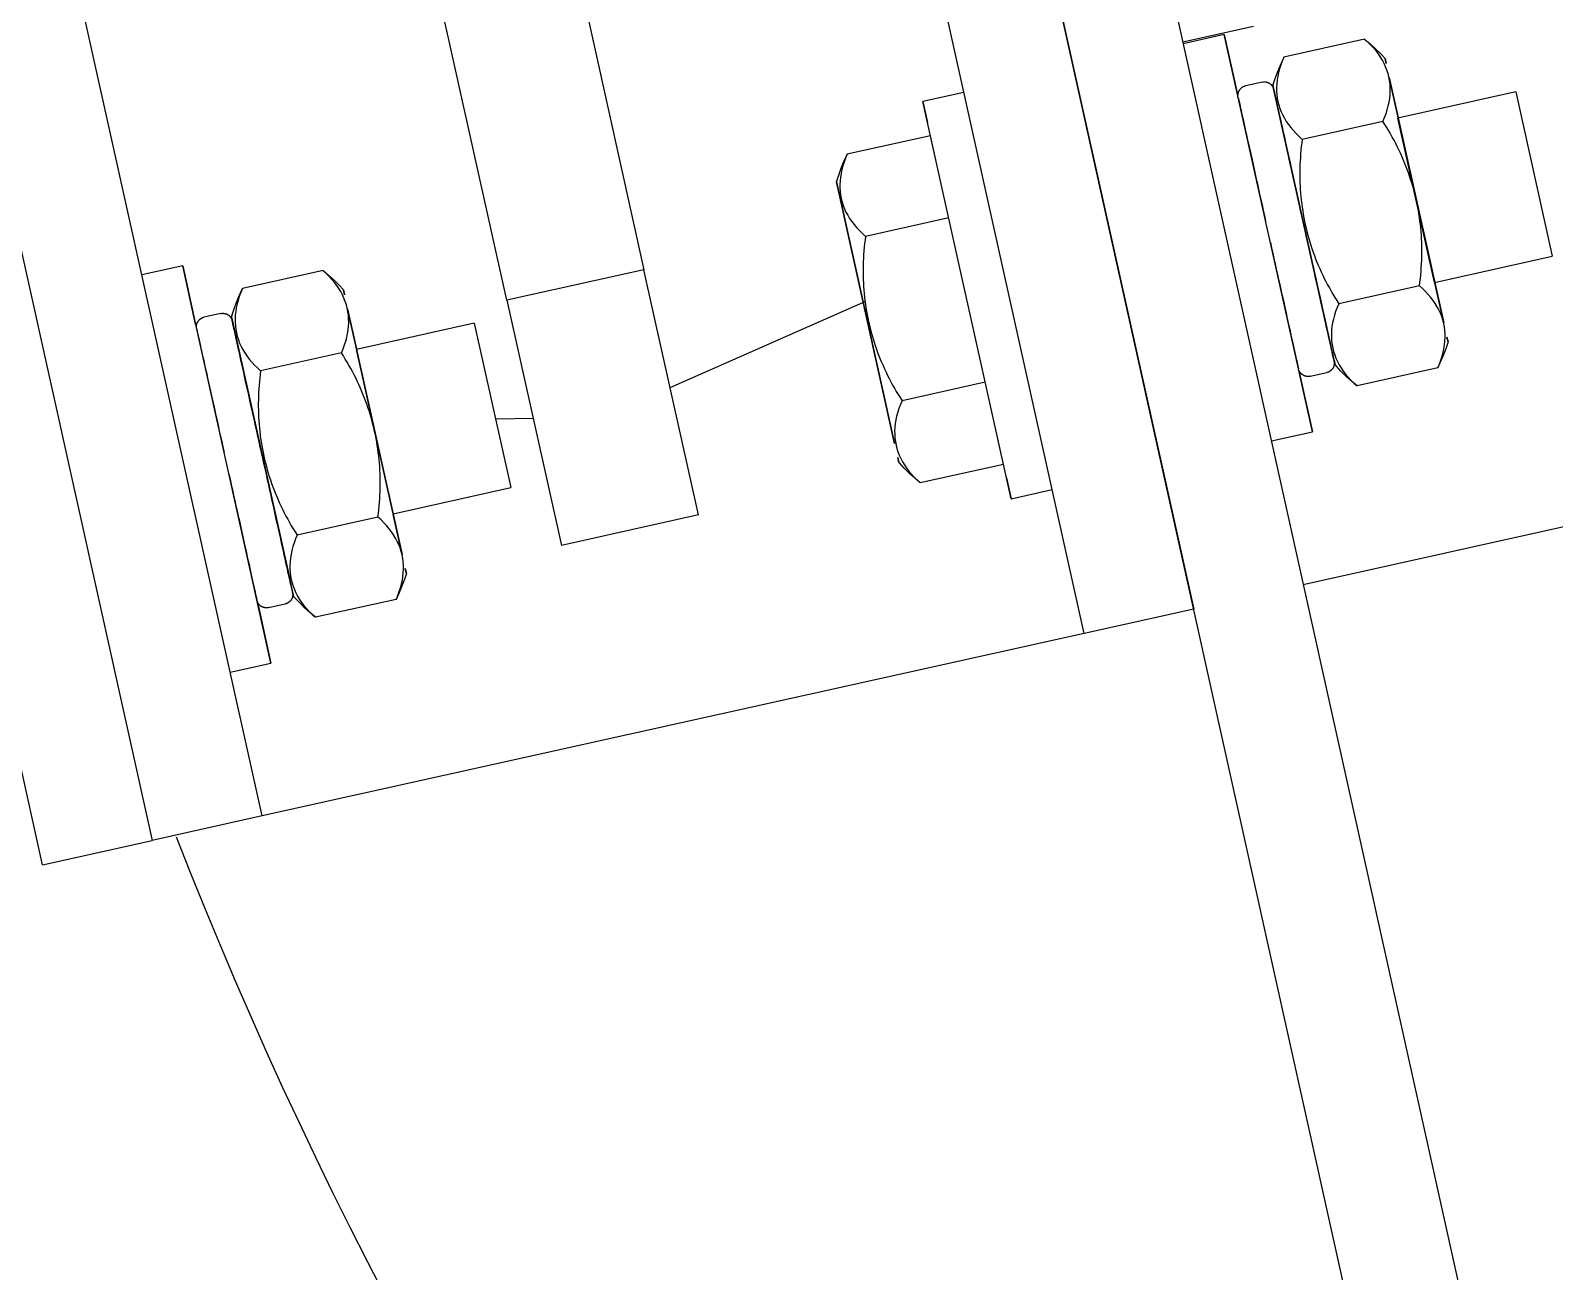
# Model space of a CAD drawing. Header units: millimetres. Extents: x -1534340 to 1713810, y -1348191 to 1114081.
# Drawn here: x 1300541 to 1300649.6, y -646958.4 to -646869.9 of the extents above; entities that cross this region are included whole.
import ezdxf

# ---------------------------------------------------------------- set-up
doc = ezdxf.new("R2010")
doc.units = ezdxf.units.MM
doc.header["$LTSCALE"] = 100
for name, color, linetype in [('ccu12-Manh', 8, 'Continuous'), ('KT-Kich thuoc', 9, 'Continuous'), ('SPE-MEP-Electric', 46, 'Continuous'), ('Xref_ST_MBDV Cot vach 30.7.2022$0$Xref_ST_MBDV Cot vach 30.7.2022|Xref_ST_MBDV Cot vach 30.7.2022|Xref_ST_MBDV Cot vach 30.7.2022|Xref_ST_MBDV Cot vach 30.7.2022|A-WALL-PATT', 251, 'Continuous')]:
    doc.layers.add(name, color=color, linetype=linetype)

# ---------------------------------------------------------------- blocks, each defined once
blk = doc.blocks.new('Xref_ST_MBDV Cot vach 30.7.2022$0$Tuong Vay01-flat-1')
at = {"layer": 'Xref_ST_MBDV Cot vach 30.7.2022$0$Xref_ST_MBDV Cot vach 30.7.2022|Xref_ST_MBDV Cot vach 30.7.2022|Xref_ST_MBDV Cot vach 30.7.2022|Xref_ST_MBDV Cot vach 30.7.2022|A-WALL-PATT'}
h = blk.add_hatch(dxfattribs=at)
h.set_pattern_fill('ACET-2D-VATLIEU04', color=256, scale=50, pattern_type=2)
h.set_pattern_definition([(50, (-11139561.84, -1407213.45), (-225.902474, 189.5546825), [37.5, -412.5]), (355, (-11139561.84, -1407213.45), (32.127212, 367.215716), [30, -330]), (100.4514, (-11139531.95, -1407216.06), (-341.231527, -62.944187), [31.870095, -350.571056]), (46.1842, (-11139561.84, -1407113.45), (-319.180497, 306.252097), [56.25, -618.75]), (96.6356, (-11139517.37, -1407120.34), (-516.995922, -60.144022), [47.805144, -525.8565]), (351.1842, (-11139561.84, -1407113.45), (84.740774, 546.39543), [45, -495]), (21, (-11139511.84, -1407138.45), (-105.680822, 275.3079534), [37.5, -412.5]), (326, (-11139511.84, -1407138.45), (206.128805, 305.59852), [30, -330]), (71.4514, (-11139486.97, -1407155.22), (-328.963765, 110.380101), [31.870095, -350.571056]), (37.5, (-11139561.84, -1407213.45), (-78.1345294, 101.8269012), [0, -326, 0, -335, 0, -331.25]), (7.5, (-11139561.84, -1407213.45), (-23.2793464, 176.824191), [0, -191, 0, -318.5, 0, -126.25]), (327.5, (-11139673.34, -1407213.45), (71.9444175, 112.9301145), [0, -125, 0, -390, 0, -517.5000003]), (317.5, (-11139723.34, -1407213.45), (158.0205496, 172.449169), [0, -162.5, 0, -259, 0, -367.5]), (45, (-11139561.84, -1407213.45), (-150.260191, 150.260191), []), (45, (-11139561.84, -1407152.2), (-150.260191, 150.260191), [])])
h.paths.add_polyline_path([(-82665.42, -118500.01), (-81837.42, -121132.03), (-80902.72, -123728.08), (-79862.88, -126283.84), (-78719.64, -128795.04), (-77474.9, -131257.52), (-76130.73, -133667.15), (-74689.38, -136019.95), (-73153.23, -138311.98), (-71524.86, -140539.43), (-69806.97, -142698.6), (-68002.42, -144785.88), (-66114.21, -146797.8), (-64145.5, -148731.01), (-62099.55, -150582.3), (-59979.78, -152348.57), (-57789.72, -154026.89), (-55533, -155614.47), (-53213.4, -157108.65), (-50834.77, -158506.95), (-48401.07, -159807.05), (-45916.36, -161006.78), (-43384.77, -162104.14), (-40810.51, -163097.3), (-38197.89, -163984.61), (-35551.23, -164764.6), (-32874.96, -165435.95), (-30173.53, -165997.57), (-27451.45, -166448.5), (-24701.85, -166789.32), (-4396.73, -168938.26), (36420.02, -167648.22), (41836.49, -160718.64), (12445.39, -24367.66), (8472.91, -9248.97), (-4718.71, -5521.4), (-10557.46, -9946.82), (-34021.19, -27848.25), (-39776.65, -32008.57), (-41248.86, -35293.77), (-45787.32, -38574.38), (-49368.49, -38942), (-57644.19, -44924.07), (-59844.65, -46601.45), (-61968.93, -48362.3), (-64019.6, -50208.35), (-65993.25, -52136.53), (-67886.59, -54143.62), (-69696.47, -56226.28), (-71419.87, -58381.05), (-73053.94, -60604.33), (-74595.93, -62892.43), (-76043.3, -65241.53), (-77393.62, -67647.73), (-78644.64, -70107.01), (-79794.3, -72615.29), (-80840.66, -75168.38), (-81782, -77762.03), (-82616.74, -80391.93), (-83343.48, -83053.69), (-83961.03, -85742.89), (-84468.35, -88455.04), (-84864.6, -91185.63), (-85149.11, -93930.12), (-85321.41, -96683.6), (-85381.3, -99529.51), (-85328.5, -102200.84), (-85163.21, -104955.39), (-84885.7, -107700.59), (-84496.43, -110432.19), (-83996.05, -113145.63), (-83385.37, -115836.4)], flags=16)
h.paths.add_polyline_path([(-83625.46, -118780.63), (-82785.21, -121451.59), (-81836.68, -124086.04), (-80781.46, -126679.6), (-79621.31, -129227.95), (-78358.15, -131726.85), (-76994.1, -134172.14), (-75531.43, -136559.73), (-73972.56, -138885.67), (-72320.1, -141146.07), (-70576.8, -143337.18), (-68745.55, -145455.33), (-66829.42, -147497.01), (-64831.58, -149458.82), (-62755.37, -151337.49), (-60604.25, -153129.89), (-58381.78, -154833.04), (-56091.69, -156444.1), (-53737.77, -157960.38), (-51323.96, -159379.37), (-48854.26, -160698.7), (-46332.79, -161916.18), (-43763.75, -163029.77), (-41151.42, -164037.62), (-38500.15, -164938.06), (-35814.34, -165729.58), (-33098.48, -166410.87), (-30357.09, -166980.79), (-27594.73, -167438.39), (-24815.99, -167782.83), (-4433.74, -169939.93), (36919.56, -168632.94), (42912.69, -160965.6), (13418.23, -24135.12), (9294.84, -8442.07), (-4925.94, -4423.69), (-11162.76, -9150.82), (-34617.48, -27045.38), (-40579.63, -31355.1), (-42051.84, -34640.3), (-46155.98, -37606.97), (-49737.15, -37974.59), (-58240.31, -44121.08), (-60467.12, -45818.54), (-62622.82, -47605.44), (-64703.82, -49478.79), (-66706.66, -51435.49), (-68628.01, -53472.27), (-70464.67, -55585.74), (-72213.56, -57772.38), (-73871.8, -60028.55), (-75436.6, -62350.49), (-76905.37, -64734.35), (-78275.67, -67176.14), (-79545.2, -69671.8), (-80711.86, -72217.17), (-81773.71, -74808.03), (-82728.97, -77440.05), (-83576.05, -80108.85), (-84313.55, -82809.98), (-84940.23, -85538.96), (-85455.06, -88291.23), (-85857.17, -91062.22), (-86145.89, -93847.3), (-86320.76, -96641.84), (-86381.51, -99528.87), (-86327.91, -102240.68), (-86160.19, -105035.66), (-85878.58, -107821.47), (-85483.55, -110593.48), (-84975.76, -113347.05), (-84356.06, -116077.62)])
blk = doc.blocks.new('A$C3D120D72')
for p, q in [((-462.44, 343.62), (-462.42, 2221.96)), ((-454.42, 2221.96), (-454.44, 343.62)), ((-533.43, 1247.79), (-462.43, 1247.79)), ((-454.43, 1247.79), (-446.43, 1247.79)), ((-454.43, 1147.79), (-454.43, 1247.79)), ((-446.43, 1247.79), (-386.43, 1247.79)), ((-446.43, 1247.79), (-446.43, 1147.79)), ((-386.43, 1247.79), (-378.4, 1247.79)), ((-386.43, 1247.79), (-386.43, 1147.79)), ((-378.4, 1147.79), (-378.4, 1247.79)), ((-370.4, 1247.79), (-378.4, 1247.79)), ((-370.4, 1247.79), (-370.4, 1147.79)), ((-462.43, 1237.29), (-465.43, 1237.29)), ((-465.43, 1233.04), (-465.43, 1237.29)), ((-465.43, 1237.29), (-465.43, 1208.29)), ((-462.43, 1237.29), (-465.43, 1237.29)), ((-465.43, 1233.04), (-465.43, 1237.29)), ((-465.43, 1237.29), (-465.43, 1233.04)), ((-443.43, 1237.29), (-446.43, 1237.29)), ((-443.43, 1237.29), (-446.43, 1237.29)), ((-443.43, 1235.77), (-443.43, 1237.29)), ((-443.43, 1237.29), (-443.43, 1208.29)), ((-443.43, 1235.77), (-443.43, 1237.29)), ((-443.43, 1237.29), (-443.43, 1235.77)), ((-386.43, 1237.29), (-389.4, 1237.29)), ((-389.4, 1233.04), (-389.4, 1237.29)), ((-389.4, 1237.29), (-389.4, 1208.29)), ((-386.43, 1237.29), (-389.4, 1237.29)), ((-389.4, 1233.04), (-389.4, 1237.29)), ((-389.4, 1237.29), (-389.4, 1233.04)), ((-475.13, 1234.79), (-469.24, 1234.79)), ((-443.43, 1234.79), (-437.36, 1234.79)), ((-443.43, 1234.79), (-443.43, 1233.04)), ((-399.1, 1234.79), (-393.2, 1234.79)), ((-476.25, 1233.14), (-475.98, 1233.58)), ((-476.25, 1232.79), (-476.25, 1233.14)), ((-476.25, 1233.14), (-476.25, 1232.79)), ((-476.25, 1232.79), (-476.25, 1233.14)), ((-476.25, 1233.14), (-476.25, 1232.79)), ((-468.09, 1233.08), (-468.04, 1233)), ((-468.04, 1233), (-468.04, 1232.65)), ((-468.04, 1232.65), (-468.04, 1233)), ((-468.04, 1233), (-468.04, 1232.65)), ((-468.04, 1232.65), (-468.04, 1233)), ((-466.13, 1233.39), (-467.35, 1233.39)), ((-436.21, 1233.08), (-436.18, 1233.03)), ((-436.18, 1233.03), (-436.18, 1232.68)), ((-436.18, 1232.68), (-436.18, 1233.03)), ((-436.18, 1233.03), (-436.18, 1232.68)), ((-436.18, 1232.68), (-436.18, 1233.03)), ((-421.43, 1233.59), (-411.43, 1233.59)), ((-421.43, 1233.59), (-421.43, 1215.69)), ((-411.43, 1215.69), (-411.43, 1233.59)), ((-400.21, 1233.14), (-399.95, 1233.58)), ((-400.21, 1232.79), (-400.21, 1233.14)), ((-400.21, 1233.14), (-400.21, 1232.79)), ((-400.21, 1232.79), (-400.21, 1233.14)), ((-400.21, 1233.14), (-400.21, 1232.79)), ((-392.05, 1233.08), (-392.01, 1233)), ((-392.01, 1233), (-392.01, 1232.65)), ((-392.01, 1232.65), (-392.01, 1233)), ((-392.01, 1233), (-392.01, 1232.65)), ((-392.01, 1232.65), (-392.01, 1233)), ((-390.09, 1233.39), (-391.31, 1233.39)), ((-476.25, 1213.83), (-476.25, 1231.75)), ((-476.25, 1231.75), (-476.25, 1228.85)), ((-476.25, 1228.85), (-476.25, 1231.75)), ((-476.25, 1231.75), (-476.25, 1228.85)), ((-468.04, 1231.63), (-468.04, 1212.58)), ((-468.04, 1212.58), (-468.04, 1231.63)), ((-468.04, 1231.63), (-468.04, 1212.58)), ((-468.04, 1212.58), (-468.04, 1231.63)), ((-436.18, 1231.66), (-436.18, 1212.55)), ((-436.18, 1212.55), (-436.18, 1231.66)), ((-436.18, 1231.66), (-436.18, 1212.55)), ((-436.18, 1212.55), (-436.18, 1231.66)), ((-400.21, 1213.83), (-400.21, 1231.75)), ((-400.21, 1231.75), (-400.21, 1228.84)), ((-400.21, 1228.84), (-400.21, 1231.75)), ((-400.21, 1231.75), (-400.21, 1228.84)), ((-392.01, 1231.63), (-392.01, 1212.58)), ((-392.01, 1212.58), (-392.01, 1231.63)), ((-392.01, 1231.63), (-392.01, 1212.58)), ((-392.01, 1212.58), (-392.01, 1231.63)), ((-476.23, 1228.79), (-484.83, 1228.79)), ((-484.83, 1216.79), (-484.83, 1228.79)), ((-476.23, 1228.79), (-476.23, 1216.79)), ((-475.13, 1228.79), (-469.24, 1228.79)), ((-443.43, 1228.79), (-437.36, 1228.79)), ((-400.2, 1228.79), (-408.8, 1228.79)), ((-408.8, 1216.79), (-408.8, 1228.79)), ((-400.2, 1228.79), (-400.2, 1216.79)), ((-399.1, 1228.79), (-393.2, 1228.79)), ((-421.43, 1224.29), (-436.38, 1221.3)), ((-408.8, 1223.76), (-411.43, 1224.29)), ((-484.83, 1216.79), (-476.23, 1216.79)), ((-476.25, 1216.74), (-476.25, 1213.83)), ((-476.25, 1213.83), (-476.25, 1216.74)), ((-476.25, 1216.74), (-476.25, 1213.83)), ((-475.13, 1216.79), (-469.24, 1216.79)), ((-443.43, 1216.79), (-437.36, 1216.79)), ((-408.8, 1216.79), (-400.2, 1216.79)), ((-400.21, 1216.74), (-400.21, 1213.83)), ((-400.21, 1213.83), (-400.21, 1216.74)), ((-400.21, 1216.74), (-400.21, 1213.83)), ((-399.1, 1216.79), (-393.2, 1216.79)), ((-421.43, 1215.69), (-411.43, 1215.69)), ((-421.43, 1179.89), (-421.43, 1215.69)), ((-411.43, 1215.69), (-411.43, 1179.89)), ((-476.25, 1212.44), (-476.25, 1212.8)), ((-476.25, 1212.8), (-476.25, 1212.44)), ((-476.25, 1212.44), (-476.25, 1212.8)), ((-476.25, 1212.8), (-476.25, 1212.44)), ((-468.04, 1212.58), (-468.3, 1212.14)), ((-467.35, 1212.19), (-466.13, 1212.19)), ((-465.43, 1208.29), (-465.43, 1212.54)), ((-465.43, 1208.29), (-465.43, 1212.54)), ((-465.43, 1212.54), (-465.43, 1208.29)), ((-443.43, 1212.54), (-443.43, 1210.79)), ((-436.18, 1212.55), (-436.44, 1212.11)), ((-400.21, 1212.44), (-400.21, 1212.8)), ((-400.21, 1212.8), (-400.21, 1212.44)), ((-400.21, 1212.44), (-400.21, 1212.8)), ((-400.21, 1212.8), (-400.21, 1212.44)), ((-392.01, 1212.58), (-392.27, 1212.14)), ((-391.31, 1212.19), (-390.09, 1212.19)), ((-389.4, 1208.29), (-389.4, 1212.54)), ((-389.4, 1208.29), (-389.4, 1212.54)), ((-389.4, 1212.54), (-389.4, 1208.29)), ((-475.13, 1210.79), (-469.24, 1210.79)), ((-443.43, 1210.79), (-437.36, 1210.79)), ((-399.1, 1210.79), (-393.2, 1210.79)), ((-443.43, 1208.29), (-443.43, 1209.82)), ((-443.43, 1208.29), (-443.43, 1209.82)), ((-443.43, 1209.82), (-443.43, 1208.29)), ((-467.6, 1208.18), (-462.43, 1208.18)), ((-465.43, 1208.29), (-462.43, 1208.29)), ((-465.43, 1208.29), (-462.43, 1208.29)), ((-446.43, 1208.29), (-443.43, 1208.29)), ((-446.43, 1208.29), (-443.43, 1208.29)), ((-389.4, 1208.29), (-386.43, 1208.29)), ((-389.4, 1208.29), (-386.43, 1208.29))]:
    blk.add_line(p, q)
at = {"flags": 128}
for points in [[(-476.25, 1233.14), (-475.98, 1233.58), (-475.7, 1234.01), (-475.4, 1234.43), (-475.13, 1234.79)], [(-469.24, 1234.79), (-468.92, 1234.38), (-468.63, 1233.96), (-468.35, 1233.52), (-468.09, 1233.08), (-468.04, 1233)], [(-437.36, 1234.79), (-437.05, 1234.38), (-436.75, 1233.96), (-436.47, 1233.52), (-436.21, 1233.08), (-436.18, 1233.03)], [(-400.21, 1233.14), (-399.95, 1233.58), (-399.67, 1234.01), (-399.37, 1234.43), (-399.1, 1234.79)], [(-393.2, 1234.79), (-392.89, 1234.38), (-392.59, 1233.96), (-392.32, 1233.52), (-392.05, 1233.08), (-392.01, 1233)], [(-468.03, 1232.71), (-468.03, 1232.74), (-468.03, 1232.76), (-468.02, 1232.79), (-468.02, 1232.82), (-468.02, 1232.84), (-468.01, 1232.87), (-468, 1232.9), (-467.99, 1232.92), (-467.99, 1232.95), (-467.98, 1232.97), (-467.96, 1233), (-467.95, 1233.02), (-467.94, 1233.05), (-467.93, 1233.07), (-467.91, 1233.09), (-467.89, 1233.12), (-467.88, 1233.14), (-467.86, 1233.16), (-467.84, 1233.18), (-467.82, 1233.2), (-467.8, 1233.22), (-467.78, 1233.23), (-467.76, 1233.25), (-467.74, 1233.27), (-467.72, 1233.28), (-467.69, 1233.3), (-467.67, 1233.31), (-467.64, 1233.32), (-467.62, 1233.33), (-467.59, 1233.34), (-467.57, 1233.35), (-467.54, 1233.36), (-467.52, 1233.37), (-467.49, 1233.38), (-467.46, 1233.38), (-467.44, 1233.39), (-467.41, 1233.39), (-467.38, 1233.39), (-467.35, 1233.39), (-467.35, 1233.39)], [(-468.03, 1224.66), (-468.03, 1225.04), (-468.03, 1225.43), (-468.03, 1225.81), (-468.03, 1226.18), (-468.03, 1226.55), (-468.03, 1226.92), (-468.03, 1227.28), (-468.03, 1227.63), (-468.03, 1227.97), (-468.03, 1228.3), (-468.03, 1228.63), (-468.03, 1228.94), (-468.03, 1229.25), (-468.03, 1229.55), (-468.03, 1229.83), (-468.03, 1230.1), (-468.03, 1230.37), (-468.03, 1230.62), (-468.03, 1230.85), (-468.03, 1231.08), (-468.03, 1231.29), (-468.03, 1231.49), (-468.03, 1231.67), (-468.03, 1231.84), (-468.03, 1232), (-468.03, 1232.14), (-468.03, 1232.26), (-468.03, 1232.37), (-468.03, 1232.47), (-468.03, 1232.55), (-468.03, 1232.61), (-468.03, 1232.66), (-468.03, 1232.69), (-468.03, 1232.71)], [(-468.03, 1232.71), (-468.03, 1232.7), (-468.03, 1232.68), (-468.03, 1232.64), (-468.03, 1232.58), (-468.03, 1232.51), (-468.03, 1232.42), (-468.03, 1232.32), (-468.03, 1232.21), (-468.03, 1232.07), (-468.03, 1231.93), (-468.03, 1231.76), (-468.03, 1231.59), (-468.03, 1231.4), (-468.03, 1231.19), (-468.03, 1230.98), (-468.03, 1230.75), (-468.03, 1230.5), (-468.03, 1230.25), (-468.03, 1229.98), (-468.03, 1229.7), (-468.03, 1229.41), (-468.03, 1229.11), (-468.03, 1228.8), (-468.03, 1228.48), (-468.03, 1228.15), (-468.03, 1227.81), (-468.03, 1227.47), (-468.03, 1227.11), (-468.03, 1226.75), (-468.03, 1226.39), (-468.03, 1226.01), (-468.03, 1225.63), (-468.03, 1225.25), (-468.03, 1224.87), (-468.03, 1224.48), (-468.03, 1224.08), (-468.03, 1223.69), (-468.03, 1223.29), (-468.03, 1222.9), (-468.03, 1222.5), (-468.03, 1222.11), (-468.03, 1221.71), (-468.03, 1221.32), (-468.03, 1220.93), (-468.03, 1220.54), (-468.03, 1220.15), (-468.03, 1219.77), (-468.03, 1219.4), (-468.03, 1219.03), (-468.03, 1218.66), (-468.03, 1218.31), (-468.03, 1217.96), (-468.03, 1217.61), (-468.03, 1217.28), (-468.03, 1216.95), (-468.03, 1216.64), (-468.03, 1216.33), (-468.03, 1216.04), (-468.03, 1215.75), (-468.03, 1215.48), (-468.03, 1215.22), (-468.03, 1214.97), (-468.03, 1214.73), (-468.03, 1214.5), (-468.03, 1214.29), (-468.03, 1214.1), (-468.03, 1213.91), (-468.03, 1213.74), (-468.03, 1213.59), (-468.03, 1213.45), (-468.03, 1213.32), (-468.03, 1213.21), (-468.03, 1213.12), (-468.03, 1213.04), (-468.03, 1212.97), (-468.03, 1212.92), (-468.03, 1212.89), (-468.03, 1212.88)], [(-468.02, 1232.79), (-468.02, 1232.82), (-468.02, 1232.84), (-468.01, 1232.87), (-468, 1232.9), (-467.99, 1232.92), (-467.99, 1232.95), (-467.98, 1232.97), (-467.96, 1233), (-467.95, 1233.02), (-467.94, 1233.05), (-467.93, 1233.07), (-467.91, 1233.09), (-467.89, 1233.12), (-467.88, 1233.14), (-467.86, 1233.16), (-467.84, 1233.18), (-467.82, 1233.2), (-467.8, 1233.22), (-467.78, 1233.23), (-467.76, 1233.25), (-467.74, 1233.27), (-467.72, 1233.28), (-467.69, 1233.3), (-467.67, 1233.31), (-467.64, 1233.32), (-467.62, 1233.33), (-467.59, 1233.34), (-467.57, 1233.35), (-467.54, 1233.36), (-467.52, 1233.37), (-467.49, 1233.38), (-467.46, 1233.38), (-467.44, 1233.39), (-467.41, 1233.39)], [(-466.13, 1233.39), (-466.1, 1233.39), (-466.07, 1233.39), (-466.04, 1233.39), (-466.02, 1233.38), (-465.99, 1233.38), (-465.96, 1233.37), (-465.93, 1233.36), (-465.91, 1233.36), (-465.88, 1233.35), (-465.86, 1233.34), (-465.83, 1233.32), (-465.81, 1233.31), (-465.78, 1233.3), (-465.76, 1233.28), (-465.73, 1233.27), (-465.71, 1233.25), (-465.69, 1233.24), (-465.67, 1233.22), (-465.65, 1233.2), (-465.63, 1233.18), (-465.61, 1233.16), (-465.59, 1233.14), (-465.57, 1233.12), (-465.56, 1233.09), (-465.54, 1233.07), (-465.53, 1233.05), (-465.51, 1233.02), (-465.5, 1233), (-465.49, 1232.97), (-465.48, 1232.95), (-465.47, 1232.92), (-465.46, 1232.89), (-465.45, 1232.87), (-465.44, 1232.84), (-465.44, 1232.81), (-465.44, 1232.78), (-465.43, 1232.76), (-465.43, 1232.73), (-465.43, 1232.7)], [(-465.88, 1233.35), (-465.86, 1233.34), (-465.83, 1233.32), (-465.81, 1233.31), (-465.78, 1233.3), (-465.76, 1233.28), (-465.73, 1233.27), (-465.71, 1233.25), (-465.69, 1233.24), (-465.67, 1233.22), (-465.65, 1233.2), (-465.63, 1233.18), (-465.61, 1233.16), (-465.59, 1233.14), (-465.57, 1233.12), (-465.56, 1233.09), (-465.54, 1233.07), (-465.53, 1233.05), (-465.51, 1233.02), (-465.5, 1233), (-465.49, 1232.97)], [(-465.43, 1223.48), (-465.43, 1223.87), (-465.43, 1224.26), (-465.43, 1224.65), (-465.43, 1225.04), (-465.43, 1225.42), (-465.43, 1225.8), (-465.43, 1226.18), (-465.43, 1226.55), (-465.43, 1226.91), (-465.43, 1227.27), (-465.43, 1227.62), (-465.43, 1227.96), (-465.43, 1228.29), (-465.43, 1228.62), (-465.43, 1228.93), (-465.43, 1229.24), (-465.43, 1229.53), (-465.43, 1229.82), (-465.43, 1230.09), (-465.43, 1230.35), (-465.43, 1230.6), (-465.43, 1230.84), (-465.43, 1231.07), (-465.43, 1231.28), (-465.43, 1231.47), (-465.43, 1231.66), (-465.43, 1231.83), (-465.43, 1231.98), (-465.43, 1232.12), (-465.43, 1232.25), (-465.43, 1232.36), (-465.43, 1232.45), (-465.43, 1232.53), (-465.43, 1232.59), (-465.43, 1232.64), (-465.43, 1232.67), (-465.43, 1232.69)], [(-392, 1232.71), (-392, 1232.74), (-391.99, 1232.76), (-391.99, 1232.79), (-391.99, 1232.82), (-391.98, 1232.84), (-391.98, 1232.87), (-391.97, 1232.9), (-391.96, 1232.92), (-391.95, 1232.95), (-391.94, 1232.97), (-391.93, 1233), (-391.92, 1233.02), (-391.91, 1233.05), (-391.89, 1233.07), (-391.88, 1233.09), (-391.86, 1233.12), (-391.84, 1233.14), (-391.83, 1233.16), (-391.81, 1233.18), (-391.79, 1233.2), (-391.77, 1233.22), (-391.75, 1233.23), (-391.73, 1233.25), (-391.71, 1233.27), (-391.68, 1233.28), (-391.66, 1233.3), (-391.64, 1233.31), (-391.61, 1233.32), (-391.59, 1233.33), (-391.56, 1233.34), (-391.54, 1233.35), (-391.51, 1233.36), (-391.48, 1233.37), (-391.46, 1233.38), (-391.43, 1233.38), (-391.4, 1233.38), (-391.38, 1233.39), (-391.35, 1233.39), (-391.32, 1233.39), (-391.31, 1233.39)], [(-392, 1224.66), (-392, 1225.04), (-392, 1225.43), (-392, 1225.81), (-392, 1226.18), (-392, 1226.55), (-392, 1226.92), (-392, 1227.28), (-392, 1227.63), (-392, 1227.97), (-392, 1228.3), (-392, 1228.63), (-392, 1228.94), (-392, 1229.25), (-392, 1229.55), (-392, 1229.83), (-392, 1230.1), (-392, 1230.37), (-392, 1230.62), (-392, 1230.85), (-392, 1231.08), (-392, 1231.29), (-392, 1231.49), (-392, 1231.67), (-392, 1231.84), (-392, 1232), (-392, 1232.14), (-392, 1232.26), (-392, 1232.37), (-392, 1232.47), (-392, 1232.55), (-392, 1232.61), (-392, 1232.66), (-392, 1232.69), (-392, 1232.71)], [(-392, 1232.71), (-392, 1232.7), (-392, 1232.68), (-392, 1232.64), (-392, 1232.58), (-392, 1232.51), (-392, 1232.42), (-392, 1232.32), (-392, 1232.21), (-392, 1232.07), (-392, 1231.93), (-392, 1231.76), (-392, 1231.59), (-392, 1231.4), (-392, 1231.19), (-392, 1230.98), (-392, 1230.75), (-392, 1230.5), (-392, 1230.25), (-392, 1229.98), (-392, 1229.7), (-392, 1229.41), (-392, 1229.11), (-392, 1228.8), (-392, 1228.48), (-392, 1228.15), (-392, 1227.81), (-392, 1227.47), (-392, 1227.11), (-392, 1226.75), (-392, 1226.38), (-392, 1226.01), (-392, 1225.63), (-392, 1225.25), (-392, 1224.87), (-392, 1224.48), (-392, 1224.08), (-392, 1223.69), (-392, 1223.29), (-392, 1222.9), (-392, 1222.5), (-392, 1222.1), (-392, 1221.71), (-392, 1221.32), (-392, 1220.93), (-392, 1220.54), (-392, 1220.15), (-392, 1219.77), (-392, 1219.4), (-392, 1219.03), (-392, 1218.66), (-392, 1218.31), (-392, 1217.96), (-392, 1217.61), (-392, 1217.28), (-392, 1216.95), (-392, 1216.64), (-392, 1216.33), (-392, 1216.04), (-392, 1215.75), (-392, 1215.48), (-392, 1215.22), (-392, 1214.97), (-392, 1214.73), (-392, 1214.5), (-392, 1214.29), (-392, 1214.09), (-392, 1213.91), (-392, 1213.74), (-392, 1213.59), (-392, 1213.45), (-392, 1213.32), (-392, 1213.21), (-392, 1213.12), (-392, 1213.04), (-392, 1212.97), (-392, 1212.92), (-392, 1212.89), (-392, 1212.88)], [(-391.99, 1232.79), (-391.99, 1232.82), (-391.98, 1232.84), (-391.98, 1232.87), (-391.97, 1232.9), (-391.96, 1232.92), (-391.95, 1232.95), (-391.94, 1232.97), (-391.93, 1233), (-391.92, 1233.02), (-391.91, 1233.05), (-391.89, 1233.07), (-391.88, 1233.09), (-391.86, 1233.12), (-391.84, 1233.14), (-391.83, 1233.16), (-391.81, 1233.18), (-391.79, 1233.2), (-391.77, 1233.22), (-391.75, 1233.23), (-391.73, 1233.25), (-391.71, 1233.27), (-391.68, 1233.28), (-391.66, 1233.3), (-391.64, 1233.31), (-391.61, 1233.32), (-391.59, 1233.33), (-391.56, 1233.34), (-391.54, 1233.35), (-391.51, 1233.36), (-391.48, 1233.37), (-391.46, 1233.38), (-391.43, 1233.38), (-391.4, 1233.38), (-391.38, 1233.39)], [(-390.09, 1233.39), (-390.07, 1233.39), (-390.04, 1233.39), (-390.01, 1233.39), (-389.98, 1233.38), (-389.96, 1233.38), (-389.93, 1233.37), (-389.9, 1233.36), (-389.87, 1233.36), (-389.85, 1233.35), (-389.82, 1233.34), (-389.8, 1233.32), (-389.77, 1233.31), (-389.75, 1233.3), (-389.72, 1233.28), (-389.7, 1233.27), (-389.68, 1233.25), (-389.66, 1233.24), (-389.63, 1233.22), (-389.61, 1233.2), (-389.59, 1233.18), (-389.57, 1233.16), (-389.56, 1233.14), (-389.54, 1233.12), (-389.52, 1233.09), (-389.51, 1233.07), (-389.49, 1233.05), (-389.48, 1233.02), (-389.47, 1233), (-389.45, 1232.97), (-389.44, 1232.95), (-389.43, 1232.92), (-389.43, 1232.89), (-389.42, 1232.87), (-389.41, 1232.84), (-389.41, 1232.81), (-389.4, 1232.78), (-389.4, 1232.76), (-389.4, 1232.73), (-389.4, 1232.7)], [(-389.85, 1233.35), (-389.82, 1233.34), (-389.8, 1233.32), (-389.77, 1233.31), (-389.75, 1233.3), (-389.72, 1233.28), (-389.7, 1233.27), (-389.68, 1233.25), (-389.66, 1233.24), (-389.63, 1233.22), (-389.61, 1233.2), (-389.59, 1233.18), (-389.57, 1233.16), (-389.56, 1233.14), (-389.54, 1233.12), (-389.52, 1233.09), (-389.51, 1233.07), (-389.49, 1233.05), (-389.48, 1233.02), (-389.47, 1233), (-389.45, 1232.97)], [(-389.4, 1223.48), (-389.4, 1223.87), (-389.4, 1224.26), (-389.4, 1224.65), (-389.4, 1225.04), (-389.4, 1225.42), (-389.4, 1225.8), (-389.4, 1226.18), (-389.4, 1226.55), (-389.4, 1226.91), (-389.4, 1227.27), (-389.4, 1227.62), (-389.4, 1227.96), (-389.4, 1228.29), (-389.4, 1228.62), (-389.4, 1228.93), (-389.4, 1229.24), (-389.4, 1229.53), (-389.4, 1229.82), (-389.4, 1230.09), (-389.4, 1230.35), (-389.4, 1230.6), (-389.4, 1230.84), (-389.4, 1231.06), (-389.4, 1231.28), (-389.4, 1231.47), (-389.4, 1231.66), (-389.4, 1231.83), (-389.4, 1231.98), (-389.4, 1232.12), (-389.4, 1232.25), (-389.4, 1232.36), (-389.4, 1232.45), (-389.4, 1232.53), (-389.4, 1232.59), (-389.4, 1232.64), (-389.4, 1232.67), (-389.4, 1232.69)], [(-468.03, 1231.76), (-468.03, 1231.59), (-468.03, 1231.4), (-468.03, 1231.19), (-468.03, 1230.98), (-468.03, 1230.75), (-468.03, 1230.5), (-468.03, 1230.25), (-468.03, 1229.98), (-468.03, 1229.7), (-468.03, 1229.41), (-468.03, 1229.11), (-468.03, 1228.8), (-468.03, 1228.48), (-468.03, 1228.15), (-468.03, 1227.81), (-468.03, 1227.47), (-468.03, 1227.11), (-468.03, 1226.75), (-468.03, 1226.39), (-468.03, 1226.01), (-468.03, 1225.63), (-468.03, 1225.25), (-468.03, 1224.87)], [(-468.03, 1224.66), (-468.03, 1225.04), (-468.03, 1225.43), (-468.03, 1225.81), (-468.03, 1226.18), (-468.03, 1226.55), (-468.03, 1226.92), (-468.03, 1227.28), (-468.03, 1227.63), (-468.03, 1227.97), (-468.03, 1228.3), (-468.03, 1228.63), (-468.03, 1228.94), (-468.03, 1229.25), (-468.03, 1229.55), (-468.03, 1229.83), (-468.03, 1230.1), (-468.03, 1230.37), (-468.03, 1230.62), (-468.03, 1230.85), (-468.03, 1231.08), (-468.03, 1231.29), (-468.03, 1231.49), (-468.03, 1231.67)], [(-392, 1231.76), (-392, 1231.59), (-392, 1231.4), (-392, 1231.19), (-392, 1230.98), (-392, 1230.75), (-392, 1230.5), (-392, 1230.25), (-392, 1229.98), (-392, 1229.7), (-392, 1229.41), (-392, 1229.11), (-392, 1228.8), (-392, 1228.48), (-392, 1228.15), (-392, 1227.81), (-392, 1227.47), (-392, 1227.11), (-392, 1226.75), (-392, 1226.38), (-392, 1226.01), (-392, 1225.63), (-392, 1225.25), (-392, 1224.87)], [(-392, 1224.66), (-392, 1225.04), (-392, 1225.43), (-392, 1225.81), (-392, 1226.18), (-392, 1226.55), (-392, 1226.92), (-392, 1227.28), (-392, 1227.63), (-392, 1227.97), (-392, 1228.3), (-392, 1228.63), (-392, 1228.94), (-392, 1229.25), (-392, 1229.55), (-392, 1229.83), (-392, 1230.1), (-392, 1230.37), (-392, 1230.62), (-392, 1230.85), (-392, 1231.08), (-392, 1231.29), (-392, 1231.49), (-392, 1231.67)], [(-465.43, 1212.9), (-465.43, 1212.92), (-465.43, 1212.96), (-465.43, 1213.02), (-465.43, 1213.09), (-465.43, 1213.17), (-465.43, 1213.28), (-465.43, 1213.39), (-465.43, 1213.52), (-465.43, 1213.67), (-465.43, 1213.83), (-465.43, 1214.01), (-465.43, 1214.2), (-465.43, 1214.4), (-465.43, 1214.62), (-465.43, 1214.85), (-465.43, 1215.09), (-465.43, 1215.35), (-465.43, 1215.61), (-465.43, 1215.89), (-465.43, 1216.18), (-465.43, 1216.48), (-465.43, 1216.79), (-465.43, 1217.11), (-465.43, 1217.44), (-465.43, 1217.78), (-465.43, 1218.12), (-465.43, 1218.48), (-465.43, 1218.84), (-465.43, 1219.2), (-465.43, 1219.58), (-465.43, 1219.95), (-465.43, 1220.33), (-465.43, 1220.72), (-465.43, 1221.11), (-465.43, 1221.5), (-465.43, 1221.89)], [(-389.4, 1212.9), (-389.4, 1212.92), (-389.4, 1212.96), (-389.4, 1213.02), (-389.4, 1213.09), (-389.4, 1213.17), (-389.4, 1213.27), (-389.4, 1213.39), (-389.4, 1213.52), (-389.4, 1213.67), (-389.4, 1213.83), (-389.4, 1214.01), (-389.4, 1214.2), (-389.4, 1214.4), (-389.4, 1214.62), (-389.4, 1214.85), (-389.4, 1215.09), (-389.4, 1215.35), (-389.4, 1215.61), (-389.4, 1215.89), (-389.4, 1216.18), (-389.4, 1216.48), (-389.4, 1216.79), (-389.4, 1217.11), (-389.4, 1217.44), (-389.4, 1217.78), (-389.4, 1218.12), (-389.4, 1218.48), (-389.4, 1218.84), (-389.4, 1219.2), (-389.4, 1219.57), (-389.4, 1219.95), (-389.4, 1220.33), (-389.4, 1220.72), (-389.4, 1221.11), (-389.4, 1221.5), (-389.4, 1221.89)], [(-468.03, 1221.71), (-468.03, 1221.32), (-468.03, 1220.93), (-468.03, 1220.54), (-468.03, 1220.15), (-468.03, 1219.77), (-468.03, 1219.4), (-468.03, 1219.03), (-468.03, 1218.66), (-468.03, 1218.31), (-468.03, 1217.96), (-468.03, 1217.61), (-468.03, 1217.28), (-468.03, 1216.95), (-468.03, 1216.64), (-468.03, 1216.33), (-468.03, 1216.04), (-468.03, 1215.75), (-468.03, 1215.48), (-468.03, 1215.22), (-468.03, 1214.97), (-468.03, 1214.73)], [(-468.03, 1214.84), (-468.03, 1215.08), (-468.03, 1215.33), (-468.03, 1215.6), (-468.03, 1215.88), (-468.03, 1216.17), (-468.03, 1216.47), (-468.03, 1216.78), (-468.03, 1217.1), (-468.03, 1217.43), (-468.03, 1217.77), (-468.03, 1218.12), (-468.03, 1218.47), (-468.03, 1218.83), (-468.03, 1219.2), (-468.03, 1219.57), (-468.03, 1219.95), (-468.03, 1220.33), (-468.03, 1220.72), (-468.03, 1221.11), (-468.03, 1221.5)], [(-468.03, 1214.84), (-468.03, 1215.08), (-468.03, 1215.33), (-468.03, 1215.6), (-468.03, 1215.88), (-468.03, 1216.17), (-468.03, 1216.47), (-468.03, 1216.78), (-468.03, 1217.1), (-468.03, 1217.43), (-468.03, 1217.77), (-468.03, 1218.12), (-468.03, 1218.47), (-468.03, 1218.83), (-468.03, 1219.2), (-468.03, 1219.57), (-468.03, 1219.95), (-468.03, 1220.33), (-468.03, 1220.72), (-468.03, 1221.11), (-468.03, 1221.5)], [(-392, 1221.71), (-392, 1221.32), (-392, 1220.93), (-392, 1220.54), (-392, 1220.15), (-392, 1219.77), (-392, 1219.4), (-392, 1219.03), (-392, 1218.66), (-392, 1218.31), (-392, 1217.96), (-392, 1217.61), (-392, 1217.28), (-392, 1216.95), (-392, 1216.64), (-392, 1216.33), (-392, 1216.04), (-392, 1215.75), (-392, 1215.48), (-392, 1215.22), (-392, 1214.97), (-392, 1214.73)], [(-392, 1214.84), (-392, 1215.08), (-392, 1215.33), (-392, 1215.6), (-392, 1215.88), (-392, 1216.17), (-392, 1216.47), (-392, 1216.78), (-392, 1217.1), (-392, 1217.43), (-392, 1217.77), (-392, 1218.12), (-392, 1218.47), (-392, 1218.83), (-392, 1219.2), (-392, 1219.57), (-392, 1219.95), (-392, 1220.33), (-392, 1220.72), (-392, 1221.11), (-392, 1221.5)], [(-392, 1214.84), (-392, 1215.08), (-392, 1215.33), (-392, 1215.6), (-392, 1215.88), (-392, 1216.17), (-392, 1216.47), (-392, 1216.78), (-392, 1217.1), (-392, 1217.43), (-392, 1217.77), (-392, 1218.12), (-392, 1218.47), (-392, 1218.83), (-392, 1219.2), (-392, 1219.57), (-392, 1219.95), (-392, 1220.33), (-392, 1220.72), (-392, 1221.11), (-392, 1221.5)], [(-468.03, 1212.87), (-468.03, 1212.88), (-468.03, 1212.91), (-468.03, 1212.94), (-468.03, 1213), (-468.03, 1213.07), (-468.03, 1213.16), (-468.03, 1213.26), (-468.03, 1213.38), (-468.03, 1213.51), (-468.03, 1213.66), (-468.03, 1213.82)], [(-468.03, 1213.74), (-468.03, 1213.59), (-468.03, 1213.45), (-468.03, 1213.32), (-468.03, 1213.21), (-468.03, 1213.12), (-468.03, 1213.04), (-468.03, 1212.97), (-468.03, 1212.92), (-468.03, 1212.89), (-468.03, 1212.88)], [(-468.03, 1212.87), (-468.03, 1212.88), (-468.03, 1212.91), (-468.03, 1212.94), (-468.03, 1213), (-468.03, 1213.07), (-468.03, 1213.16), (-468.03, 1213.26), (-468.03, 1213.38), (-468.03, 1213.51), (-468.03, 1213.66)], [(-392, 1212.87), (-392, 1212.88), (-392, 1212.9), (-392, 1212.94), (-392, 1213), (-392, 1213.07), (-392, 1213.16), (-392, 1213.26), (-392, 1213.38), (-392, 1213.51), (-392, 1213.66), (-392, 1213.82)], [(-392, 1213.74), (-392, 1213.59), (-392, 1213.45), (-392, 1213.32), (-392, 1213.21), (-392, 1213.12), (-392, 1213.04), (-392, 1212.97), (-392, 1212.92), (-392, 1212.89), (-392, 1212.88)], [(-392, 1212.87), (-392, 1212.88), (-392, 1212.9), (-392, 1212.94), (-392, 1213), (-392, 1213.07), (-392, 1213.16), (-392, 1213.26), (-392, 1213.38), (-392, 1213.51), (-392, 1213.66)], [(-475.13, 1210.79), (-475.44, 1211.2), (-475.74, 1211.63), (-476.02, 1212.06), (-476.25, 1212.44)], [(-468.04, 1212.58), (-468.3, 1212.14), (-468.58, 1211.7), (-468.87, 1211.28), (-469.18, 1210.87), (-469.24, 1210.79)], [(-467.35, 1212.19), (-467.37, 1212.19), (-467.4, 1212.19), (-467.43, 1212.2), (-467.46, 1212.2), (-467.48, 1212.2), (-467.51, 1212.21), (-467.54, 1212.22), (-467.56, 1212.23), (-467.59, 1212.23), (-467.61, 1212.25), (-467.64, 1212.26), (-467.66, 1212.27), (-467.69, 1212.28), (-467.71, 1212.3), (-467.73, 1212.31), (-467.75, 1212.33), (-467.78, 1212.34), (-467.8, 1212.36), (-467.82, 1212.38), (-467.84, 1212.4), (-467.86, 1212.42), (-467.87, 1212.44), (-467.89, 1212.46), (-467.91, 1212.48), (-467.92, 1212.5), (-467.94, 1212.53), (-467.95, 1212.55), (-467.96, 1212.58), (-467.97, 1212.6), (-467.98, 1212.63), (-467.99, 1212.65), (-468, 1212.68), (-468.01, 1212.7), (-468.01, 1212.73), (-468.02, 1212.76), (-468.02, 1212.78), (-468.03, 1212.81), (-468.03, 1212.84), (-468.03, 1212.87), (-468.03, 1212.87)], [(-467.61, 1212.25), (-467.64, 1212.26), (-467.66, 1212.27), (-467.69, 1212.28), (-467.71, 1212.3), (-467.73, 1212.31), (-467.75, 1212.33), (-467.78, 1212.34), (-467.8, 1212.36), (-467.82, 1212.38), (-467.84, 1212.4), (-467.86, 1212.42), (-467.87, 1212.44), (-467.89, 1212.46), (-467.91, 1212.48), (-467.92, 1212.5), (-467.94, 1212.53), (-467.95, 1212.55), (-467.96, 1212.58), (-467.97, 1212.6), (-467.98, 1212.63), (-467.99, 1212.65), (-468, 1212.68), (-468.01, 1212.7), (-468.01, 1212.73), (-468.02, 1212.76), (-468.02, 1212.78), (-468.03, 1212.81), (-468.03, 1212.84), (-468.03, 1212.87), (-468.03, 1212.87)], [(-465.43, 1212.86), (-465.43, 1212.83), (-465.43, 1212.81), (-465.44, 1212.78), (-465.44, 1212.75), (-465.45, 1212.72), (-465.46, 1212.7), (-465.47, 1212.67), (-465.47, 1212.64), (-465.48, 1212.62), (-465.5, 1212.59), (-465.51, 1212.57), (-465.52, 1212.54), (-465.54, 1212.52), (-465.55, 1212.5), (-465.57, 1212.47), (-465.58, 1212.45), (-465.6, 1212.43), (-465.62, 1212.41), (-465.64, 1212.39), (-465.66, 1212.37), (-465.68, 1212.35), (-465.7, 1212.33), (-465.73, 1212.32), (-465.75, 1212.3), (-465.77, 1212.29), (-465.8, 1212.27), (-465.82, 1212.26), (-465.85, 1212.25), (-465.87, 1212.24), (-465.9, 1212.23), (-465.93, 1212.22), (-465.95, 1212.21), (-465.98, 1212.21), (-466.01, 1212.2), (-466.04, 1212.2), (-466.06, 1212.19), (-466.09, 1212.19), (-466.12, 1212.19), (-466.13, 1212.19)], [(-465.54, 1212.52), (-465.55, 1212.5), (-465.57, 1212.47), (-465.58, 1212.45), (-465.6, 1212.43), (-465.62, 1212.41), (-465.64, 1212.39), (-465.66, 1212.37), (-465.68, 1212.35), (-465.7, 1212.33), (-465.73, 1212.32), (-465.75, 1212.3), (-465.77, 1212.29), (-465.8, 1212.27), (-465.82, 1212.26), (-465.85, 1212.25), (-465.87, 1212.24), (-465.9, 1212.23), (-465.93, 1212.22), (-465.95, 1212.21), (-465.98, 1212.21), (-466.01, 1212.2), (-466.04, 1212.2), (-466.06, 1212.19)], [(-436.18, 1212.55), (-436.44, 1212.11), (-436.72, 1211.67), (-437.01, 1211.25), (-437.32, 1210.84), (-437.36, 1210.79)], [(-399.1, 1210.79), (-399.41, 1211.2), (-399.71, 1211.63), (-399.99, 1212.06), (-400.21, 1212.44)], [(-392.01, 1212.58), (-392.27, 1212.14), (-392.54, 1211.7), (-392.84, 1211.28), (-393.15, 1210.87), (-393.2, 1210.79)], [(-391.31, 1212.19), (-391.34, 1212.19), (-391.37, 1212.19), (-391.4, 1212.2), (-391.42, 1212.2), (-391.45, 1212.2), (-391.48, 1212.21), (-391.5, 1212.22), (-391.53, 1212.23), (-391.55, 1212.23), (-391.58, 1212.24), (-391.6, 1212.26), (-391.63, 1212.27), (-391.65, 1212.28), (-391.68, 1212.29), (-391.7, 1212.31), (-391.72, 1212.33), (-391.74, 1212.34), (-391.76, 1212.36), (-391.78, 1212.38), (-391.8, 1212.4), (-391.82, 1212.42), (-391.84, 1212.44), (-391.86, 1212.46), (-391.87, 1212.48), (-391.89, 1212.5), (-391.9, 1212.53), (-391.92, 1212.55), (-391.93, 1212.58), (-391.94, 1212.6), (-391.95, 1212.63), (-391.96, 1212.65), (-391.97, 1212.68), (-391.97, 1212.7), (-391.98, 1212.73), (-391.99, 1212.76), (-391.99, 1212.78), (-391.99, 1212.81), (-392, 1212.84), (-392, 1212.87), (-392, 1212.87)], [(-391.58, 1212.24), (-391.6, 1212.26), (-391.63, 1212.27), (-391.65, 1212.28), (-391.68, 1212.29), (-391.7, 1212.31), (-391.72, 1212.33), (-391.74, 1212.34), (-391.76, 1212.36), (-391.78, 1212.38), (-391.8, 1212.4), (-391.82, 1212.42), (-391.84, 1212.44), (-391.86, 1212.46), (-391.87, 1212.48), (-391.89, 1212.5), (-391.9, 1212.53), (-391.92, 1212.55), (-391.93, 1212.58), (-391.94, 1212.6), (-391.95, 1212.63), (-391.96, 1212.65), (-391.97, 1212.68), (-391.97, 1212.7), (-391.98, 1212.73), (-391.99, 1212.76), (-391.99, 1212.78), (-391.99, 1212.81), (-392, 1212.84), (-392, 1212.87), (-392, 1212.87)], [(-389.4, 1212.86), (-389.4, 1212.83), (-389.4, 1212.81), (-389.41, 1212.78), (-389.41, 1212.75), (-389.42, 1212.72), (-389.42, 1212.7), (-389.43, 1212.67), (-389.44, 1212.64), (-389.45, 1212.62), (-389.46, 1212.59), (-389.48, 1212.57), (-389.49, 1212.54), (-389.5, 1212.52), (-389.52, 1212.49), (-389.53, 1212.47), (-389.55, 1212.45), (-389.57, 1212.43), (-389.59, 1212.41), (-389.61, 1212.39), (-389.63, 1212.37), (-389.65, 1212.35), (-389.67, 1212.33), (-389.69, 1212.32), (-389.72, 1212.3), (-389.74, 1212.29), (-389.77, 1212.27), (-389.79, 1212.26), (-389.82, 1212.25), (-389.84, 1212.24), (-389.87, 1212.23), (-389.89, 1212.22), (-389.92, 1212.21), (-389.95, 1212.21), (-389.98, 1212.2), (-390, 1212.2), (-390.03, 1212.19), (-390.06, 1212.19), (-390.09, 1212.19), (-390.09, 1212.19)], [(-389.5, 1212.52), (-389.52, 1212.49), (-389.53, 1212.47), (-389.55, 1212.45), (-389.57, 1212.43), (-389.59, 1212.41), (-389.61, 1212.39), (-389.63, 1212.37), (-389.65, 1212.35), (-389.67, 1212.33), (-389.69, 1212.32), (-389.72, 1212.3), (-389.74, 1212.29), (-389.77, 1212.27), (-389.79, 1212.26), (-389.82, 1212.25), (-389.84, 1212.24), (-389.87, 1212.23), (-389.89, 1212.22), (-389.92, 1212.21), (-389.95, 1212.21), (-389.98, 1212.2), (-390, 1212.2), (-390.03, 1212.19)]]:
    blk.add_lwpolyline(points, dxfattribs=at)
for radius, start, end in [(385.83, 318.5305, 40.4861), (354.97, 318.8479, 40.082), (327.96, 8.7912, 39.6622)]:
    blk.add_arc((-704.23, 1197.79), radius, start, end)
for points in [[(-475.13, 1234.79), (-475.62, 1234.13), (-476.28, 1232.8), (-476.27, 1230.76), (-475.62, 1229.44), (-475.13, 1228.79)], [(-469.24, 1228.79), (-468.75, 1229.44), (-468.1, 1230.76), (-468.09, 1232.8), (-468.75, 1234.13), (-469.24, 1234.79)], [(-437.36, 1228.79), (-436.87, 1229.44), (-436.22, 1230.76), (-436.21, 1232.8), (-436.87, 1234.13), (-437.36, 1234.79)], [(-399.1, 1234.79), (-399.59, 1234.13), (-400.24, 1232.8), (-400.23, 1230.76), (-399.58, 1229.44), (-399.1, 1228.79)], [(-393.2, 1228.79), (-392.72, 1229.44), (-392.07, 1230.76), (-392.06, 1232.8), (-392.71, 1234.13), (-393.2, 1234.79)], [(-475.13, 1228.79), (-475.62, 1227.47), (-476.28, 1224.81), (-476.27, 1220.73), (-475.62, 1218.1), (-475.13, 1216.79)], [(-469.24, 1216.79), (-468.75, 1218.1), (-468.1, 1220.73), (-468.09, 1224.81), (-468.75, 1227.47), (-469.24, 1228.79)], [(-437.36, 1216.79), (-436.87, 1218.1), (-436.22, 1220.73), (-436.21, 1224.81), (-436.87, 1227.47), (-437.36, 1228.79)], [(-399.1, 1228.79), (-399.59, 1227.46), (-400.24, 1224.81), (-400.23, 1220.73), (-399.58, 1218.1), (-399.1, 1216.79)], [(-393.2, 1216.79), (-392.72, 1218.1), (-392.07, 1220.73), (-392.06, 1224.81), (-392.71, 1227.46), (-393.2, 1228.79)], [(-475.13, 1216.79), (-475.62, 1216.13), (-476.28, 1214.8), (-476.27, 1212.76), (-475.62, 1211.45), (-475.13, 1210.79)], [(-469.24, 1210.79), (-468.75, 1211.45), (-468.1, 1212.76), (-468.09, 1214.8), (-468.75, 1216.13), (-469.24, 1216.79)], [(-437.36, 1210.79), (-436.87, 1211.45), (-436.22, 1212.76), (-436.21, 1214.8), (-436.87, 1216.13), (-437.36, 1216.79)], [(-399.1, 1216.79), (-399.59, 1216.13), (-400.24, 1214.8), (-400.23, 1212.76), (-399.58, 1211.45), (-399.1, 1210.79)], [(-393.2, 1210.79), (-392.72, 1211.45), (-392.07, 1212.76), (-392.06, 1214.8), (-392.71, 1216.13), (-393.2, 1216.79)]]:
    blk.add_open_spline(points, degree=3)
blk = doc.blocks.new('A$C0A963C12')
at = {"layer": 'SPE-MEP-Electric', "lineweight": 25, "rotation": 192.5267964189844}
blk.add_blockref('A$C3D120D72', (-9519.91, 48431.67), dxfattribs=at)
blk = doc.blocks.new('3123')
blk.add_blockref('Xref_ST_MBDV Cot vach 30.7.2022$0$Tuong Vay01-flat-1', (1285508.25, -552119.21))
at = {"layer": 'KT-Kich thuoc'}
blk.add_blockref('A$C0A963C12', (1309429.51, -694223.32), dxfattribs=at)

msp = doc.modelspace()

# ---------------------------------------------------------------- block references
at = {"layer": 'ccu12-Manh'}
msp.add_blockref('3123', (0, 0), dxfattribs=at)

doc.saveas('drawing.dxf')
